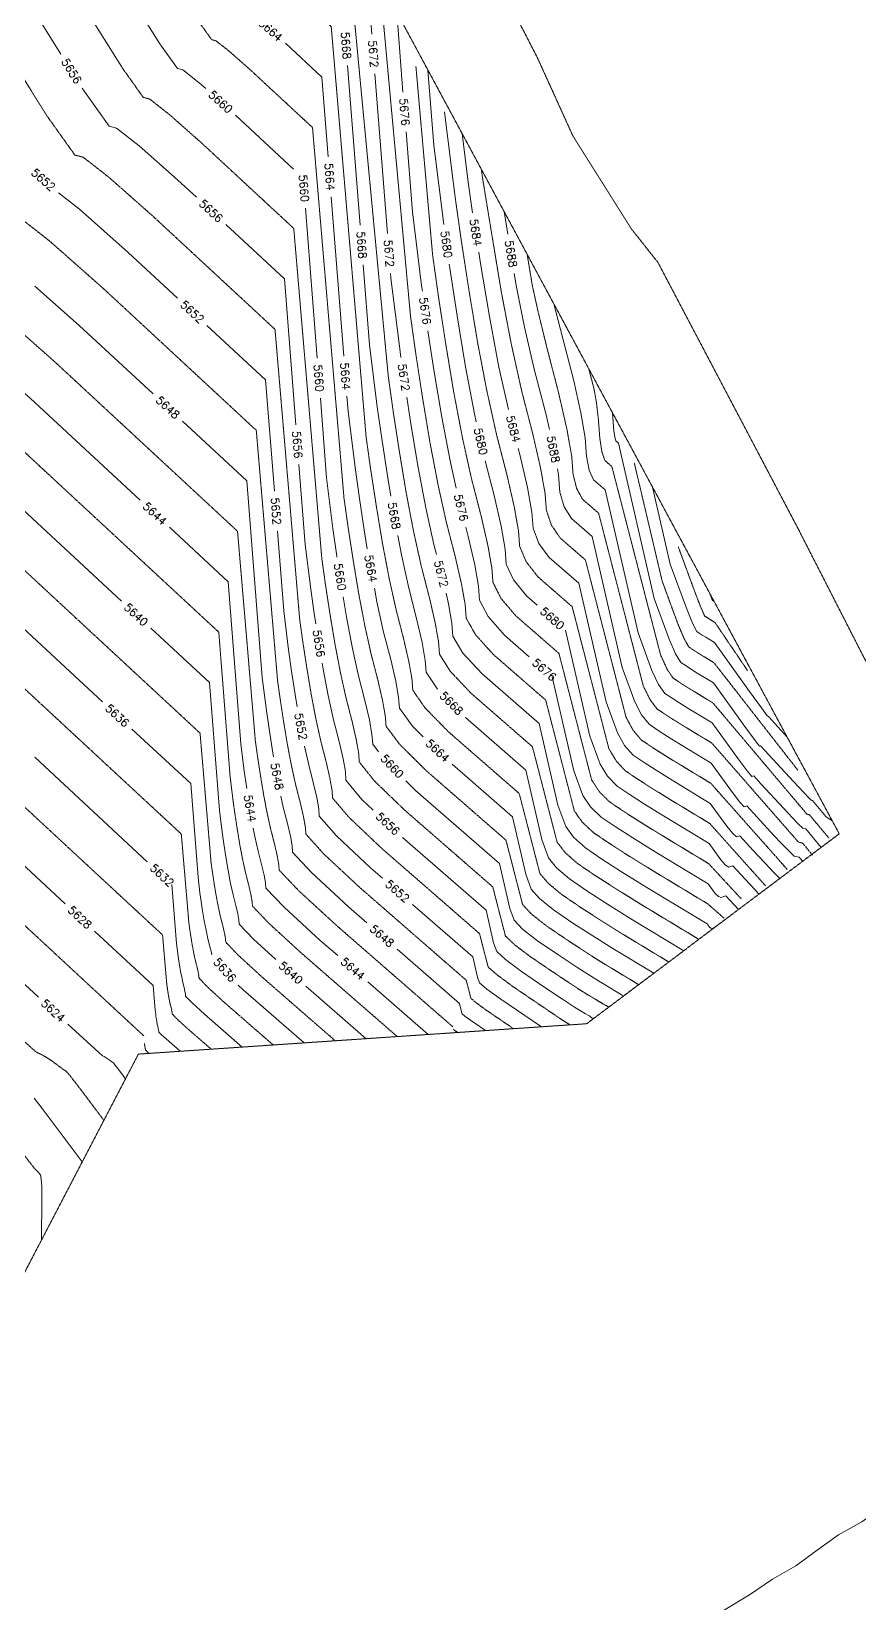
# Model space of a CAD drawing. Header units: feet. Extents: x 65934 to 70070, y 57218 to 61041.
# Drawn here: x 68166 to 68663, y 58458 to 59401 of the extents above; entities that cross this region are included whole.
import ezdxf
from ezdxf.enums import TextEntityAlignment as Align

# ---------------------------------------------------------------- set-up
doc = ezdxf.new("R2010")
doc.units = ezdxf.units.FT
doc.header["$MEASUREMENT"] = 0
doc.linetypes.add('DASHED2', pattern=[0.375, 0.25, -0.125])
for name, color, linetype, lineweight in [('Surface-Existing-Annotation', 3, 'DASHED2', 0), ('Surface-Existing-Contours-Major', 3, 'Continuous', 0), ('Surface-Existing-Perimeter', 3, 'DASHED2', 0), ('Surface-Finished-Contours-Minor', 6, 'DASHED2', 13), ('Toe_PLN_x', 2, 'Continuous', 0)]:
    doc.layers.add(name, color=color, linetype=linetype, lineweight=lineweight)
doc.styles.get("Standard").update_dxf_attribs({"font": 'simplex.shx'})

msp = doc.modelspace()

# ---------------------------------------------------------------- linework, layer by layer
at = {"layer": 'Surface-Existing-Contours-Major', "flags": 128}
for points, elevation in [([(68183.82, 59387.09), (68172.59, 59405.06), (68136.95, 59465.14), (68135.79, 59469.95)], 5656), ([(68213.47, 59441.68), (68224.97, 59422.31), (68243.06, 59393.33), (68253.69, 59378.42), (68256.87, 59377.59), (68266.65, 59369.92), (68270.61, 59366.42)], 5660), ([(68370.22, 59399.11), (68366.48, 59446.96)], 5672), ([(68385.18, 59412.24), (68388.93, 59364.34)], 5676), ([(68318.47, 59393.54), (68340.29, 59373.31), (68344.03, 59325.46)], 5664), ([(68363.22, 59284.53), (68355.72, 59380.23)], 5668), ([(68379.59, 59279.48), (68372.1, 59375.18)], 5672), ([(68413.34, 59284.83), (68407.4, 59332.46), (68403.87, 59377.52)], 5680), ([(68265.01, 59301.19), (68253.62, 59311.75), (68230.75, 59331.98), (68217.1, 59342.67), (68212.67, 59343.83), (68197.83, 59364.63), (68196.52, 59366.73)], 5656), ([(68288.48, 59350.39), (68323.26, 59318.15)], 5660), ([(68390.8, 59340.41), (68394.55, 59292.56), (68400.06, 59248.33), (68400.54, 59244.93)], 5676), ([(68424.36, 59339.49), (68428, 59310.23), (68430.68, 59291.91)], 5684), ([(68253.77, 59240.66), (68224.2, 59268.08), (68194.85, 59294.03), (68182.31, 59303.85)], 5652), ([(68353.4, 59205.82), (68345.91, 59301.53)], 5664), ([(68337.51, 59204.72), (68330.47, 59294.64)], 5660), ([(68451.79, 59279.14), (68449.54, 59292.73)], 5688), ([(68324.65, 59164.81), (68317.81, 59252.24), (68282.61, 59284.88)], 5656), ([(68381.58, 59121.96), (68379.78, 59132.84), (68376.36, 59155.05), (68373.49, 59175.48), (68368.84, 59212.75), (68365.09, 59260.6)], 5668), ([(68416.68, 59261.07), (68417.02, 59258.62), (68421.4, 59230.19), (68426.48, 59199.46), (68431.86, 59171.26), (68432.92, 59166.47)], 5680), ([(68434.4, 59268.2), (68435.28, 59262.63), (68440.73, 59229.67), (68446.5, 59199.41), (68452.15, 59173.89)], 5684), ([(68381.47, 59255.55), (68381.69, 59252.65), (68386.77, 59211.91), (68387.74, 59205.04)], 5672), ([(68476.74, 59161.84), (68474.51, 59171.6), (68467.65, 59198.14), (68461.83, 59223.39), (68457.04, 59247.36), (68455.7, 59255.46)], 5688), ([(68168.14, 59247.95), (68194.78, 59224.4), (68239.1, 59183.31)], 5648), ([(68479.36, 59237.36), (68491.32, 59191.1), (68495.58, 59171.99), (68498.13, 59156.91), (68498.97, 59145.85), (68500.68, 59137.47), (68503.28, 59131.76), (68510.25, 59125.68), (68529.96, 59039.91), (68538.24, 59017.4), (68542.22, 59009.07), (68546.04, 59003.66), (68549.69, 59001.18), (68554.47, 58998.1), (68560.38, 58994.44), (68574.45, 58985.93), (68589.93, 58964.41), (68595.27, 58957.3), (68598.2, 58953.85), (68599.27, 58954.25), (68603.64, 58949.47), (68617.43, 58934.56), (68622.51, 58929.11), (68625.78, 58925.67), (68628.7, 58922.79), (68630.61, 58922.4), (68639.77, 58911.32)], 5692), ([(68311.8, 59124.91), (68306.57, 59191.71), (68271.37, 59224.34)], 5652), ([(68403.92, 59221.17), (68407.53, 59197.74), (68412.24, 59169.25), (68417.23, 59143.1), (68420.86, 59126.71)], 5676), ([(68231.29, 59119.59), (68165.36, 59180.72), (68160.8, 59184.75)], 5644), ([(68339.38, 59180.79), (68343.13, 59132.94), (68346.91, 59102.62), (68349.25, 59086.01), (68349.35, 59085.34)], 5660), ([(68367.55, 59090.39), (68365.9, 59100.39), (68362.8, 59120.53), (68360.2, 59139.05), (68355.99, 59172.84), (68355.28, 59181.9)], 5664), ([(68391.19, 59181.29), (68393.65, 59165.29), (68397.99, 59139.04), (68402.59, 59114.95), (68407.44, 59093.01), (68409, 59086.99)], 5672), ([(68311.21, 58965.69), (68310.4, 58970.59), (68308.58, 58982.44), (68307.05, 58993.34), (68304.57, 59013.22), (68295.33, 59131.17), (68256.7, 59166.99)], 5648), ([(68514.66, 59171.81), (68515.47, 59161.08), (68516, 59157.28), (68516.65, 59155.04), (68518.2, 59153.69), (68539.59, 59060.56), (68548.58, 59036.13), (68552.41, 59027.41), (68555.58, 59022.2), (68558.09, 59020.5), (68561.37, 59018.39), (68565.43, 59015.87), (68575.08, 59010.04), (68593.37, 58984.61), (68599.57, 58976.17), (68602.82, 58972.01), (68603.44, 58972.24), (68605.96, 58969.48), (68623.21, 58950.82), (68629.17, 58944.38), (68632.48, 58940.85), (68633.78, 58939.57), (68634.63, 58939.39), (68642.51, 58929.87), (68646.35, 58927.29)], 5696), ([(68458.09, 59150.63), (68459.03, 59147.01), (68463.55, 59127.19), (68466.18, 59112.42), (68466.92, 59102.69), (68470.38, 59093.61), (68476.56, 59085.19), (68494.37, 59069.67), (68510.7, 58998.6), (68517.56, 58979.95), (68521.83, 58972.39), (68526.94, 58966.58), (68532.89, 58962.53), (68540.68, 58957.53), (68550.29, 58951.56), (68573.2, 58937.71), (68583.06, 58924.01), (68586.67, 58919.56), (68588.97, 58917.53), (68590.95, 58918.27), (68599.02, 58909.44), (68605.86, 58902.04), (68608.78, 58898.94), (68611.19, 58896.46), (68615.01, 58892.7)], 5684), ([(68326.53, 59140.88), (68330.28, 59093.03), (68333.62, 59066.19), (68335.69, 59051.49), (68336.62, 59045.45)], 5656), ([(68438.2, 59143.05), (68443.54, 59122.41), (68447.76, 59103.95), (68450.21, 59090.18), (68450.89, 59081.11), (68455.22, 59071.68), (68463.2, 59061.91), (68469.41, 59056.49)], 5680), ([(68520.33, 59019.25), (68502.31, 59097.67), (68489.92, 59108.47), (68485.53, 59115.54), (68482.94, 59124.27), (68482.16, 59134.66), (68481.51, 59138.32)], 5688), ([(68149.66, 59124.32), (68220.05, 59059.05)], 5640), ([(68619.24, 58977.62), (68608.27, 58989.5), (68607.6, 58990.23), (68607.43, 58990.17), (68603.86, 58995.04), (68596.8, 59004.81), (68575.71, 59034.14), (68570.47, 59037.31), (68568.27, 59038.67), (68566.49, 59039.82), (68565.13, 59040.74), (68562.61, 59045.76), (68558.92, 59054.85), (68549.22, 59081.22), (68538.63, 59127.31)], 5700), ([(68295.23, 58946.56), (68295.02, 58947.92), (68293.76, 58956.91), (68291.71, 58973.31), (68284.09, 59070.64), (68248.89, 59103.27)], 5644), ([(68325.51, 58995.57), (68324.28, 59003.04), (68322.13, 59016.96), (68320.33, 59029.77), (68317.42, 59053.13), (68313.67, 59100.98)], 5652), ([(68426.6, 59103.41), (68428.05, 59097.82), (68431.96, 59080.7), (68434.23, 59067.94), (68434.87, 59059.52), (68440.07, 59049.75), (68449.83, 59038.62), (68464.69, 59025.68)], 5676), ([(68409.55, 59006.22), (68402.82, 59016.36), (68402.28, 59023.45), (68400.37, 59034.21), (68397.07, 59048.63), (68392.39, 59066.73), (68387.95, 59086.8), (68385.75, 59098.33)], 5668), ([(68208.81, 58998.52), (68138.42, 59063.79)], 5636), ([(68400.98, 58977.57), (68394.6, 58983.97), (68386.79, 58994.78), (68386.31, 59001.21), (68384.57, 59010.96), (68381.58, 59024.04), (68377.34, 59040.45), (68373.31, 59058.64), (68371.76, 59066.76)], 5664), ([(68414.74, 59063.69), (68416.16, 59057.45), (68418.26, 59045.69), (68418.84, 59037.94), (68424.91, 59027.83), (68436.47, 59015.34), (68470.55, 58985.64), (68481.81, 58936.63), (68486.54, 58923.78), (68491.25, 58917.36), (68498.3, 58910.96), (68507.69, 58904.57), (68519.98, 58896.66), (68535.16, 58887.25), (68571.32, 58865.39), (68572.74, 58863.41), (68573.5, 58862.86), (68574.31, 58862.74), (68576.02, 58863.39)], 5672), ([(68572.91, 59063.66), (68573.95, 59060.84), (68574.36, 59059.85), (68574.68, 59059.29), (68574.89, 59059.14), (68575.08, 59059.01), (68575.26, 59058.9), (68575.57, 59058.71)], 5704), ([(68353.07, 59061.63), (68355.25, 59048.41), (68358.68, 59030.49), (68362.29, 59014.17), (68366.09, 58999.45), (68368.78, 58987.71), (68370.33, 58978.96), (68370.77, 58973.2), (68374.26, 58968.7)], 5660), ([(68312.67, 58843.96), (68299.22, 58856.29), (68290.64, 58865.29), (68290.46, 58867.75), (68289.79, 58871.48), (68288.65, 58876.48), (68287.03, 58882.76), (68285.49, 58889.72), (68284.03, 58897.36), (68282.65, 58905.69), (68281.47, 58913.4), (68280.47, 58920.48), (68278.86, 58933.41), (68272.85, 59010.1), (68237.65, 59042.74)], 5640), ([(68486.43, 59041.66), (68501.07, 58977.94), (68507.22, 58961.23), (68511.64, 58954.04), (68517.4, 58948.04), (68524.49, 58943.21), (68533.78, 58937.24), (68545.25, 58930.12), (68572.57, 58913.61), (68579.62, 58903.81), (68582.37, 58900.7), (68584.36, 58899.37), (68586.79, 58900.28), (68596.71, 58889.43), (68600.08, 58885.78), (68601.28, 58884.49), (68602, 58883.73), (68602.46, 58883.27)], 5680), ([(68340.42, 59021.76), (68341.01, 59018.2), (68344.04, 59002.34), (68347.24, 58987.89), (68350.6, 58974.86), (68352.98, 58964.47), (68354.36, 58956.72), (68354.74, 58951.62), (68364.3, 58940.11), (68371.08, 58933.63)], 5656), ([(68628.63, 58902.94), (68626.59, 58905.41), (68623.61, 58906.02), (68619.07, 58910.49), (68615.84, 58913.83), (68611.64, 58918.3), (68601.33, 58929.45), (68595.11, 58936.26), (68593.59, 58935.69), (68590.97, 58938.43), (68586.49, 58944.21), (68573.83, 58961.82), (68555.34, 58973), (68547.57, 58977.81), (68541.29, 58981.85), (68536.49, 58985.12), (68532.03, 58990.73), (68527.9, 58998.68), (68520.33, 59019.25)], 5688), ([(68478.49, 59013.65), (68491.44, 58957.29), (68496.88, 58942.5), (68501.45, 58935.7), (68507.85, 58929.5), (68516.09, 58923.89), (68526.88, 58916.95), (68540.21, 58908.69), (68571.95, 58889.5), (68576.18, 58883.61), (68578.07, 58881.83), (68579.74, 58881.21), (68582.63, 58882.3), (68590.18, 58874.03)], 5676), ([(68557.35, 58849.35), (68525.67, 58868.5), (68511.6, 58877.27), (68499.29, 58885.24), (68488.75, 58892.41), (68481.06, 58899.02), (68476.2, 58905.05), (68472.18, 58915.98), (68462.61, 58957.64), (68426.43, 58989.16)], 5668), ([(68226.41, 58982.2), (68261.61, 58949.56), (68266, 58893.5), (68267.18, 58884.05), (68267.91, 58878.87), (68268.78, 58873.24), (68269.78, 58867.15), (68270.85, 58861.57), (68271.98, 58856.48), (68273.16, 58851.89), (68274, 58848.23), (68274.25, 58846.82)], 5636), ([(68376.57, 58892.9), (68369.65, 58898.93), (68349.14, 58918.18), (68338.72, 58930.03), (68338.38, 58934.48), (68337.18, 58941.22), (68335.12, 58950.26), (68332.18, 58961.61), (68329.89, 58971.97)], 5652), ([(68168.04, 58965.36), (68235.61, 58902.72)], 5632), ([(68418.49, 58961.16), (68454.67, 58929.63), (68462.55, 58895.33), (68465.86, 58886.32), (68470.86, 58880.67), (68479.21, 58873.87), (68490.89, 58865.92), (68502.76, 58858.15), (68514.82, 58850.57), (68539.3, 58835.78)], 5664), ([(68521.38, 58822.3), (68520.45, 58822.74), (68517.4, 58824.55), (68511.76, 58827.93), (68503.55, 58832.9), (68493.79, 58839.12), (68482.49, 58846.6), (68469.66, 58855.33), (68460.67, 58862.33), (68455.53, 58867.6), (68452.92, 58874.67), (68446.73, 58901.62), (68396.38, 58945.49), (68390.61, 58951.13)], 5660), ([(68115.94, 58942.72), (68186.34, 58877.45)], 5628), ([(68315.63, 58942.1), (68317.13, 58935.32), (68319.63, 58925.67), (68321.39, 58917.97), (68322.41, 58912.23), (68322.69, 58908.45), (68333.99, 58896.26), (68356.29, 58875.65), (68367.28, 58866.07)], 5648), ([(68349.78, 58846.39), (68339.29, 58855.53), (68317.62, 58875.38), (68306.67, 58886.87), (68306.43, 58889.99), (68305.59, 58894.73), (68304.14, 58901.08), (68302.08, 58909.04), (68300.12, 58917.87), (68299.17, 58922.88)], 5644), ([(68388.66, 58917.29), (68438.79, 58873.61), (68443.29, 58854.02), (68445.19, 58848.87), (68450.48, 58843.99), (68460.11, 58836.79), (68474.09, 58827.28), (68484.69, 58820.17), (68491.89, 58815.46), (68495.7, 58813.15), (68498.36, 58811.56), (68499.86, 58810.68), (68500.21, 58810.52), (68500.72, 58810.21), (68501.4, 58809.75), (68503.08, 58808.55)], 5656), ([(68099.78, 58886.75), (68109.51, 58877.72), (68170.25, 58821.56)], 5624), ([(68292.49, 58791.53), (68269.95, 58811.17), (68262.41, 58818.1), (68258.59, 58822.13), (68258.51, 58823.26), (68258.2, 58824.99), (68257.67, 58827.3), (68256.92, 58830.2), (68256.21, 58833.41), (68255.54, 58836.95), (68254.9, 58840.79), (68254.35, 58844.35), (68253.89, 58847.63), (68253.15, 58853.6), (68250.37, 58889.03)], 5632), ([(68471.96, 58803.69), (68447.61, 58820.26), (68439.3, 58826.32), (68434.85, 58830.15), (68433.66, 58833.36), (68430.85, 58845.6), (68394.66, 58877.14)], 5652), ([(68255.3, 58789.01), (68246.84, 58796.38), (68244, 58799), (68242.57, 58800.54), (68242.53, 58801.02), (68242.4, 58801.74), (68242.18, 58802.71), (68241.87, 58803.92), (68241.57, 58805.26), (68241.29, 58806.74), (68241.03, 58808.34), (68240.8, 58809.83), (68240.61, 58811.2), (68240.29, 58813.69), (68239.13, 58828.49), (68203.94, 58861.13)], 5628), ([(68385.38, 58850.3), (68422.91, 58817.6), (68424.04, 58812.71), (68424.51, 58811.42), (68426.19, 58809.96), (68429.33, 58807.66), (68438.49, 58801.43)], 5648), ([(68329.68, 58794.05), (68293.06, 58825.96), (68290.03, 58828.74)], 5636), ([(68330.69, 58828.1), (68366.87, 58796.57)], 5640), ([(68404.06, 58799.09), (68367.88, 58830.62)], 5644), ([(68222.55, 58772.53), (68217.86, 58778.77), (68216.2, 58780.91), (68215.24, 58782.08), (68214.96, 58782.26), (68214.35, 58782.7), (68213.4, 58783.39), (68212.12, 58784.34), (68210.9, 58785.14), (68209.74, 58785.79), (68208.65, 58786.31), (68187.92, 58805.32)], 5624), ([(68196.55, 58722.64), (68172.47, 58754.67), (68167.68, 58760.88)], 5620)]:
    msp.add_lwpolyline(points, dxfattribs=dict(at, elevation=elevation))
at = {"layer": 'Surface-Existing-Perimeter'}
msp.add_lwpolyline([(68705.64, 58946.37), (68626.07, 59102.11), (68541.79, 59262.21), (68525.82, 59282.36), (68490.86, 59337.94), (68469.62, 59384.74), (68410.07, 59500.49), (68371.52, 59575.68), (68342.74, 59646), (68289.41, 59733.5), (68219.91, 59878.11), (68172.62, 59967.62)], dxfattribs=at)
at = {"layer": 'Surface-Existing-Perimeter', "flags": 128}
msp.add_lwpolyline([(68157.34, 59835.29), (67756.38, 59776.05), (67428.31, 59511.78), (67332.63, 59160.93), (68061.66, 58463.8), (68230.25, 58787.31), (68499.08, 58805.53), (68650.58, 58919.44), (68157.34, 59835.29)], dxfattribs=at)
at = {"layer": 'Surface-Finished-Contours-Minor', "flags": 128}
for points, elevation in [([(68455.23, 58802.56), (68438.47, 58813.96), (68432.75, 58818.14), (68429.68, 58820.79), (68426.88, 58831.6), (68362.97, 58887.29), (68341.56, 58907.22), (68330.71, 58919.24), (68330.4, 58923.36), (68329.28, 58929.6), (68327.37, 58937.97), (68324.66, 58948.46), (68322.08, 58960.11), (68319.64, 58972.89), (68317.34, 58986.81), (68315.36, 58999.7), (68313.69, 59011.55), (68300.95, 59161.44), (68209.49, 59246.24), (68176.9, 59275.05), (68157.45, 59290.29), (68151.14, 59291.94), (68130, 59321.58), (68094.03, 59379.2), (68043.23, 59464.8), (68019.34, 59527.15), (68022.34, 59566.25), (68052.23, 59582.09), (68067.72, 59597.56), (68068.81, 59612.64), (68055.49, 59627.35), (68043.94, 59643.86), (68034.14, 59662.18), (68026.12, 59682.31), (68020.26, 59698.54), (68016.57, 59710.88), (68015.05, 59719.31), (68018.06, 59724.09), (68025.61, 59725.2), (68037.7, 59722.66), (68045.05, 59731.9), (68047.66, 59752.9), (68043.4, 59818.45)], 5650), ([(68095.62, 59826.17), (68114.29, 59813.22), (68125.28, 59801.07), (68137.91, 59783.22), (68152.2, 59759.7), (68162.81, 59742.19), (68169.73, 59730.71), (68172.97, 59725.24), (68176.84, 59718.5), (68181.35, 59710.49), (68186.5, 59701.2), (68190.21, 59690.72), (68192.48, 59679.04), (68193.31, 59666.17), (68186.68, 59659.11), (68172.56, 59657.84), (68150.98, 59662.38), (68136.89, 59663.72), (68130.3, 59661.88), (68131.21, 59656.85), (68133.41, 59649.48), (68136.91, 59639.8), (68141.7, 59627.78), (68147.54, 59616.85), (68154.44, 59606.99), (68162.39, 59598.21), (68155.99, 59586.16), (68135.23, 59570.83), (68100.12, 59552.22), (68090.28, 59516.95), (68105.71, 59465.03), (68146.4, 59396.44), (68175.22, 59350.28), (68192.16, 59326.53), (68197.22, 59325.21), (68212.8, 59313), (68238.91, 59289.91), (68312.19, 59221.97), (68326.98, 59047.98), (68328.91, 59034.22), (68331.21, 59019.26), (68333.89, 59003.1), (68336.72, 58988.26), (68339.71, 58974.75), (68342.86, 58962.56), (68345.08, 58952.84), (68346.37, 58945.6), (68346.73, 58940.82), (68356.72, 58929.15), (68376.33, 58910.57), (68434.82, 58859.61), (68440.02, 58839.51), (68445.38, 58834.82), (68455.34, 58827.52), (68469.89, 58817.62), (68480.12, 58810.7), (68486.02, 58806.76), (68489.17, 58804.86)], 5654), ([(67904.71, 59797.96), (67905.18, 59790.62), (67904.48, 59788.35), (67902.83, 59787.49), (67900.24, 59788.03), (67899.23, 59784.45), (67899.79, 59776.74), (67901.93, 59764.91), (67907.11, 59747.6), (67915.33, 59724.83), (67926.59, 59696.59), (67940.33, 59670.88), (67956.54, 59647.71), (67975.23, 59627.08), (67979.46, 59608.96), (67969.23, 59593.36), (67944.55, 59580.28), (67948.39, 59537.35), (67980.76, 59464.58), (68041.65, 59361.96), (68084.77, 59292.88), (68110.11, 59257.35), (68117.68, 59255.37), (68141, 59237.11), (68180.07, 59202.56), (68289.71, 59100.9), (68300.4, 58975.12), (68301.8, 58965.18), (68303.46, 58954.37), (68305.4, 58942.68), (68307.44, 58931.95), (68309.61, 58922.18), (68311.88, 58913.37), (68313.49, 58906.35), (68314.42, 58901.11), (68314.68, 58897.66), (68326.41, 58885.29), (68349.61, 58864), (68418.94, 58803.59)], 5646), ([(68385.47, 58797.83), (68327.73, 58848.14), (68308.42, 58865.84), (68298.66, 58876.08), (68298.45, 58878.87), (68297.69, 58883.1), (68296.39, 58888.78), (68294.55, 58895.9), (68292.81, 58903.8), (68291.15, 58912.47), (68289.59, 58921.92), (68288.24, 58930.66), (68287.11, 58938.7), (68285.29, 58953.36), (68278.47, 59040.37), (68150.65, 59158.88), (68105.1, 59199.16), (68077.91, 59220.45), (68069.09, 59222.76), (68039.54, 59264.19), (67989.28, 59344.71), (67918.28, 59464.35), (67877.45, 59547.55), (67866.76, 59594.31), (67886.23, 59604.63), (67891.2, 59620.36), (67881.65, 59641.51), (67857.59, 59668.07), (67837.71, 59695.4), (67822.02, 59723.51), (67810.5, 59752.39), (67799.5, 59771.02), (67789.01, 59779.41), (67779.03, 59777.56), (67772.1, 59776.53), (67768.2, 59776.32), (67766.47, 59777.54)], 5642), ([(68348.28, 58795.31), (68304.62, 58833.35), (68290.01, 58846.74), (68282.63, 58854.5), (68282.47, 58856.63), (68281.9, 58859.86), (68280.91, 58864.19), (68279.5, 58869.62), (68278.17, 58875.64), (68276.91, 58882.26), (68275.71, 58889.47), (68274.69, 58896.14), (68273.83, 58902.27), (68267.23, 58979.83), (68121.23, 59115.21), (68069.2, 59161.21), (68038.14, 59185.53), (68028.07, 59188.17), (67994.32, 59235.49), (67936.9, 59327.47), (67855.81, 59464.13), (67806.5, 59557.75), (67788.98, 59608.34), (67803.24, 59615.9), (67802.93, 59631.77), (67788.07, 59655.94), (67758.64, 59688.43), (67737.96, 59712.77), (67726.01, 59728.95), (67722.81, 59736.98), (67720.42, 59742.29), (67718.84, 59744.87), (67717.32, 59744.59)], 5638), ([(68311.09, 58792.79), (68281.51, 58818.56), (68271.61, 58827.64), (68266.61, 58832.92), (68266.5, 58834.38), (68266.1, 58836.61), (68265.42, 58839.59), (68264.45, 58843.34), (68263.53, 58847.49), (68262.66, 58852.05), (68261.84, 58857.02), (68261.13, 58861.61), (68260.54, 58865.84), (68255.99, 58919.3), (68091.8, 59071.53), (68033.3, 59123.26), (67998.38, 59150.62), (67987.04, 59153.58), (67949.09, 59206.79), (67884.52, 59310.23), (67793.33, 59463.9), (67735.56, 59567.95), (67711.19, 59622.37), (67720.24, 59627.17), (67719.15, 59638.22), (67707.94, 59655.52), (67665.26, 59702.65)], 5634), ([(67618.71, 59665.15), (67633.62, 59648.69), (67637.31, 59642.53), (67637.24, 59638.43), (67633.41, 59636.4), (67664.61, 59578.15), (67730.86, 59463.68), (67832.15, 59292.99), (67903.87, 59178.09), (67946.02, 59119), (67958.61, 59115.7), (67997.4, 59085.32), (68062.38, 59027.85), (68244.75, 58858.76), (68247.25, 58829.41), (68247.58, 58827.09), (68247.96, 58824.57), (68248.41, 58821.84), (68248.89, 58819.34), (68249.4, 58817.06), (68249.93, 58815), (68250.3, 58813.36), (68250.52, 58812.14), (68250.58, 58811.34), (68253.21, 58808.55), (68258.39, 58803.78), (68273.9, 58790.27)], 5630), ([(68233.52, 58798.23), (68032.96, 58984.18), (67961.49, 59047.37), (67918.84, 59080.78), (67905, 59084.41), (67860.97, 59145.47), (67786.75, 59263.99), (67682.34, 59439.94), (67612.44, 59557.7), (67577.04, 59617.28), (67576.16, 59618.67), (67575.17, 59620.12), (67574.06, 59621.63), (67572.84, 59623.21), (67571.85, 59624.39), (67571.07, 59625.16), (67569.97, 59625.89)], 5626), ([(68512.3, 58815.47), (68511.69, 58815.91), (68511.3, 58816.14), (68510.84, 58816.39), (68510.29, 58816.65), (68507.93, 58818.03), (68503.73, 58820.54), (68497.72, 58824.18), (68489.24, 58829.65), (68478.29, 58836.94), (68464.89, 58846.06), (68455.57, 58853.16), (68450.36, 58858.24), (68442.76, 58887.62), (68389.7, 58933.85), (68371.87, 58951.08), (68362.76, 58962.41), (68362.35, 58967.84), (68360.88, 58976.09), (68358.35, 58987.15), (68354.76, 59001.03), (68351.36, 59016.41), (68348.13, 59033.31), (68345.09, 59051.71), (68342.47, 59068.75), (68340.27, 59084.41), (68323.43, 59282.51), (68268.33, 59333.59), (68248.7, 59350.95), (68236.98, 59360.13), (68233.18, 59361.12), (68220.45, 59378.98), (68198.78, 59413.69), (68168.18, 59465.25), (68161.22, 59506.75), (68177.91, 59538.19), (68218.23, 59559.56), (68244.25, 59574.76), (68255.97, 59583.78), (68253.39, 59586.63), (68251.15, 59589.83), (68249.25, 59593.38), (68247.7, 59597.28), (68246.56, 59600.43), (68245.85, 59602.82), (68245.55, 59604.45), (68249.81, 59604.6), (68258.61, 59603.28), (68285.31, 59597.67)], 5658), ([(67505.78, 59574.18), (67538.12, 59552.72), (67550.84, 59543.05), (67560.1, 59534.44), (67565.92, 59526.88), (67571.21, 59519.64), (67575.96, 59512.7), (67580.19, 59506.08), (67612.39, 59452.15), (67672.57, 59350.9), (67760.72, 59202.33), (67824.53, 59101.97), (67863.98, 59049.82), (67879.07, 59045.86), (67919.33, 59015.23), (67984.76, 58957.91), (68075.34, 58873.93), (68136.74, 58817.46), (68168.96, 58788.52), (68171.99, 58787.1), (68175.2, 58785.27), (68178.58, 58783.05), (68182.13, 58780.43), (68184.75, 58778.51), (68186.45, 58777.3), (68187.21, 58776.8), (68190.11, 58773.27), (68195.16, 58766.72), (68209.55, 58747.59)], 5622), ([(68309.54, 59552.69), (68243.28, 59517.58), (68228.03, 59494.36), (68230.66, 59465.48), (68251.16, 59430.93), (68265.67, 59407.67), (68274.2, 59395.71), (68276.75, 59395.05), (68284.6, 59388.9), (68297.76, 59377.27), (68334.67, 59343.04), (68353.55, 59120.84), (68356.02, 59103.27), (68358.96, 59084.16), (68362.38, 59063.52), (68365.99, 59044.57), (68369.81, 59027.31), (68373.84, 59011.75), (68376.67, 58999.34), (68378.32, 58990.08), (68378.78, 58983.99), (68387.03, 58973), (68403.06, 58957.14), (68450.7, 58915.62), (68460.7, 58876.96), (68465.77, 58871.5), (68474.43, 58864.6), (68486.69, 58856.26), (68498.34, 58848.6), (68509.37, 58841.62), (68519.79, 58835.32), (68526.75, 58831.12), (68530.24, 58829.01), (68530.28, 58828.99)], 5662), ([(67444.59, 59524.89), (67449.65, 59520.85), (67453.18, 59517.9), (67457.71, 59514.03), (67463.24, 59509.23), (67474.5, 59501.01), (67491.49, 59489.36), (67514.22, 59474.28), (67532.85, 59459.71), (67547.37, 59445.67), (67557.79, 59432.13), (67567.25, 59419.16), (67575.77, 59406.74), (67583.33, 59394.89), (67612.34, 59346.59), (67662.79, 59261.86), (67734.7, 59140.68), (67788.08, 59058.47), (67822.95, 59015.23), (67839.3, 59010.94), (67875.43, 58984.7), (67931.33, 58936.49), (68007, 58866.33), (68059.76, 58818.48), (68089.59, 58792.93), (68096.49, 58789.7), (68103.8, 58785.55), (68111.5, 58780.49), (68119.59, 58774.51), (68125.56, 58770.15), (68129.42, 58767.39), (68131.15, 58766.24), (68136.17, 58760.34), (68144.46, 58749.7), (68156.02, 58734.31), (68163.96, 58723.87), (68168.26, 58718.36), (68168.94, 58717.8), (68169.72, 58717.01), (68170.61, 58716), (68171.61, 58714.77), (68172.22, 58709.74), (68172.42, 58700.91), (68172.06, 58675.64)], 5618), ([(68332.69, 59509.71), (68299.38, 59492.05), (68291.75, 59480.33), (68293.13, 59465.7), (68303.53, 59448.17), (68310.9, 59436.37), (68315.23, 59430.3), (68316.52, 59429.96), (68320.5, 59426.84), (68327.18, 59420.94), (68345.9, 59403.58), (68366.84, 59157.26), (68369.58, 59137.79), (68372.84, 59116.61), (68376.62, 59093.73), (68380.63, 59072.72), (68384.87, 59053.59), (68389.33, 59036.34), (68392.47, 59022.58), (68394.3, 59012.33), (68394.81, 59005.57), (68402.18, 58994.93), (68416.42, 58980.42), (68458.64, 58943.63), (68471.03, 58895.69), (68475.96, 58889.84), (68483.98, 58883.14), (68495.09, 58875.58), (68507.18, 58867.71), (68520.25, 58859.54), (68548.32, 58842.56)], 5666), ([(68566.38, 58856.14), (68531.1, 58877.46), (68516.02, 58886.83), (68503.49, 58894.9), (68493.53, 58901.68), (68486.15, 58908.19), (68481.37, 58914.41), (68466.58, 58971.64), (68429.79, 59003.7), (68417.34, 59016.86), (68410.83, 59027.15), (68410.27, 59034.57), (68408.27, 59045.83), (68404.82, 59060.93), (68399.92, 59079.87), (68395.27, 59100.87), (68390.87, 59123.94), (68386.71, 59149.06), (68383.13, 59172.31), (68380.13, 59193.69), (68356.6, 59441.64)], 5670), ([(68376.28, 59416.35), (68393.42, 59230.12), (68396.69, 59206.84), (68400.59, 59181.51), (68405.11, 59154.15), (68409.91, 59129.03), (68414.97, 59106.15), (68420.3, 59085.52), (68424.06, 59069.08), (68426.25, 59056.81), (68426.85, 59048.73), (68432.49, 59038.79), (68443.15, 59026.98), (68474.52, 58999.65), (68491.71, 58933.14), (68496.35, 58926.53), (68503.07, 58920.23), (68511.89, 58914.23), (68523.43, 58906.81), (68537.68, 58897.97), (68571.63, 58877.45), (68581.61, 58868.77)], 5674), ([(68396.69, 59379.57), (68406.71, 59266.55), (68410.25, 59241.36), (68414.46, 59213.96), (68419.36, 59184.36), (68424.55, 59157.18), (68430.02, 59132.43), (68435.79, 59110.12), (68439.86, 59092.32), (68442.22, 59079.06), (68442.88, 59070.31), (68447.64, 59060.72), (68456.51, 59050.27), (68482.46, 59027.65), (68502.05, 58951.86), (68506.54, 58944.87), (68512.62, 58938.77), (68520.29, 58933.55), (68530.33, 58927.09), (68542.73, 58919.4), (68572.26, 58901.55), (68591.81, 58880.41)], 5678), ([(68413.83, 59352.42), (68419.99, 59302.98), (68423.8, 59275.88), (68428.34, 59246.41), (68433.6, 59214.57), (68439.18, 59185.33), (68445.08, 59158.72), (68451.28, 59134.71), (68455.65, 59115.57), (68458.2, 59101.3), (68458.9, 59091.9), (68462.8, 59082.65), (68469.88, 59073.55), (68490.4, 59055.66), (68512.39, 58970.59), (68516.74, 58963.21), (68522.17, 58957.31), (68528.69, 58952.87), (68537.23, 58947.38), (68547.77, 58940.84), (68572.89, 58925.66), (68606.32, 58888.31)], 5682), ([(68619.4, 58898.08), (68573.51, 58949.77), (68552.82, 58962.28), (68544.13, 58967.67), (68537.09, 58972.19), (68531.72, 58975.85), (68526.93, 58981.56), (68522.73, 58989.31), (68498.34, 59083.67), (68483.24, 59096.83), (68477.95, 59104.57), (68474.93, 59113.48), (68474.17, 59123.54), (68471.45, 59138.82), (68466.77, 59159.3), (68460.13, 59185), (68453.82, 59213.49), (68447.85, 59244.78), (68442.21, 59278.86), (68438.39, 59302.14), (68436.37, 59314.61), (68435.96, 59317.96)], 5686), ([(68634.48, 58906.7), (68628.6, 58913.9), (68626.15, 58914.4), (68574.14, 58973.88), (68557.86, 58983.72), (68551.02, 58987.96), (68545.49, 58991.51), (68541.26, 58994.39), (68537.12, 58999.9), (68533.07, 59008.04), (68506.28, 59111.68), (68496.6, 59120.11), (68493.11, 59126.5), (68490.95, 59135.06), (68490.15, 59145.79), (68487.25, 59162.06), (68482.26, 59183.9), (68475.18, 59211.28), (68469.94, 59232.68), (68466.54, 59248.09), (68463.42, 59266.95)], 5690), ([(68500.37, 59198.35), (68503.63, 59185.73), (68505, 59177.72), (68506.12, 59168.03), (68506.98, 59156.64), (68508.26, 59148.43), (68509.97, 59143.4), (68514.22, 59139.69), (68543.41, 59026.76), (68547.32, 59018.24), (68550.81, 59012.93), (68553.89, 59010.84), (68557.92, 59008.24), (68562.9, 59005.15), (68574.77, 58997.98), (68631.24, 58931.18), (68632.62, 58930.9), (68644.42, 58916.83)], 5694), ([(68625.74, 58957.6), (68575.39, 59022.09), (68567.95, 59026.59), (68564.82, 59028.53), (68562.29, 59030.16), (68560.36, 59031.47), (68557.51, 59036.58), (68553.75, 59045.49), (68544.4, 59070.89), (68527.67, 59141.81)], 5698), ([(68595.56, 59017.37), (68576.02, 59046.2), (68572.99, 59048.03), (68571.72, 59048.82), (68570.69, 59049.48), (68569.9, 59050.02), (68567.7, 59054.93), (68564.09, 59064.22), (68554.03, 59091.55)], 5702), ([(68621.07, 58897.63), (68621.46, 58897.55)], 5686), ([(68421.76, 58800.29), (68420.19, 58801.36), (68419.64, 58801.77), (68419.34, 58802.06), (68419.22, 58802.38)], 5646), ([(68236.71, 58787.74), (68235.28, 58788.99), (68234.8, 58789.45), (68234.56, 58789.75), (68234.55, 58789.9), (68234.51, 58790.12), (68234.44, 58790.41), (68234.34, 58790.78), (68234.25, 58791.18), (68234.17, 58791.63), (68234.09, 58792.12), (68234.02, 58792.57), (68233.96, 58792.98), (68233.87, 58793.74)], 5626)]:
    msp.add_lwpolyline(points, dxfattribs=dict(at, elevation=elevation))
at = {"layer": 'Toe_PLN_x'}
msp.add_polyline3d([(68528.31, 58404.47, 5638.79), (68542.45, 58422.44, 5641.27), (68553.32, 58436.69, 5642.8), (68567.77, 58445.49, 5644.19), (68582.23, 58454.29, 5646.5), (68596.68, 58463.1, 5647.61), (68610.64, 58472.46, 5649.6), (68624.59, 58480.47, 5651.1), (68637.41, 58489.76, 5654.49), (68650.23, 58499.05, 5656.55), (68664.22, 58506.72, 5657.07), (68676.84, 58516.07, 5658.98), (68688.26, 58522.23, 5661.25), (68699.19, 58528.66, 5661.62), (68713.96, 58530.76, 5663.71), (68721.06, 58541.5, 5666.33), (68732.08, 58547.97, 5668.26), (68741.42, 58553.22, 5669.19), (68753.78, 58570.86, 5673.33)], dxfattribs=at)

# ---------------------------------------------------------------- texts
at = {"layer": 'Surface-Existing-Annotation'}
for s, rotation, p in [('5664', 318.42246, (68309.49, 59401.5, 5664)), ('5668', 274.47796, (68354.79, 59392.2, 5668)), ('5672', 274.47796, (68371.16, 59387.15, 5672)), ('5656', 301.97364, (68190.17, 59376.91, 5656)), ('5660', 318.09862, (68279.55, 59358.41, 5660)), ('5676', 274.47796, (68389.86, 59352.38, 5676)), ('5652', 319.05184, (68173.23, 59311.7, 5652)), ('5664', 274.47796, (68344.97, 59313.5, 5664)), ('5660', 274.47796, (68329.53, 59306.6, 5660)), ('5656', 317.16416, (68273.81, 59293.04, 5656)), ('5668', 274.47796, (68364.16, 59272.56, 5668)), ('5680', 277.99985, (68415.01, 59272.95, 5680)), ('5684', 278.9079, (68432.54, 59280.06, 5684)), ('5672', 274.47796, (68380.53, 59267.51, 5672)), ('5688', 279.38755, (68453.75, 59267.3, 5688)), ('5652', 317.16416, (68262.57, 59232.5, 5652)), ('5676', 278.09491, (68402.23, 59233.05, 5676)), ('5660', 274.47796, (68338.45, 59192.75, 5660)), ('5664', 274.47796, (68354.34, 59193.86, 5664)), ('5672', 278.26447, (68389.46, 59193.16, 5672)), ('5648', 317.16416, (68247.9, 59175.15, 5648)), ('5684', 284.32061, (68455.12, 59162.26, 5684)), ('5656', 274.47796, (68325.59, 59152.85, 5656)), ('5680', 282.6999, (68435.56, 59154.76, 5680)), ('5688', 281.44808, (68479.13, 59150.08, 5688)), ('5652', 274.47796, (68312.74, 59112.94, 5652)), ('5676', 283.85809, (68423.73, 59115.06, 5676)), ('5644', 317.16416, (68240.09, 59111.43, 5644)), ('5668', 280.01886, (68383.66, 59110.14, 5668)), ('5664', 280.1001, (68369.66, 59078.58, 5664)), ('5672', 283.83358, (68411.87, 59075.34, 5672)), ('5660', 278.92133, (68351.21, 59073.49, 5660)), ('5640', 317.16416, (68228.85, 59050.89, 5640)), ('5680', 318.93338, (68478.46, 59048.61, 5680)), ('5656', 279.12059, (68338.52, 59033.61, 5656)), ('5676', 318.93338, (68473.74, 59017.8, 5676)), ('5636', 317.16416, (68217.61, 58990.36, 5636)), ('5668', 314.71513, (68417.99, 58997.69, 5668)), ('5652', 280.50956, (68327.7, 58983.77, 5652)), ('5664', 316.84749, (68409.73, 58969.36, 5664)), ('5648', 280.61253, (68313.42, 58953.89, 5648)), ('5660', 312.93201, (68382.44, 58959.92, 5660)), ('5644', 279.44399, (68297.2, 58934.72, 5644)), ('5656', 317.10838, (68379.87, 58925.46, 5656)), ('5632', 317.16416, (68244.41, 58894.56, 5632)), ('5652', 318.93338, (68385.62, 58885.02, 5652)), ('5628', 317.16416, (68195.14, 58869.29, 5628)), ('5648', 318.93338, (68376.33, 58858.18, 5648)), ('5636', 311.20058, (68282.12, 58837.76, 5636)), ('5640', 318.6483, (68321.68, 58836.03, 5640)), ('5644', 318.93338, (68358.83, 58838.51, 5644)), ('5624', 317.40895, (68179.08, 58813.44, 5624))]:
    msp.add_text(s, height=4.8, rotation=rotation, dxfattribs=at).set_placement(p, align=Align.MIDDLE_CENTER)

doc.saveas('drawing.dxf')
